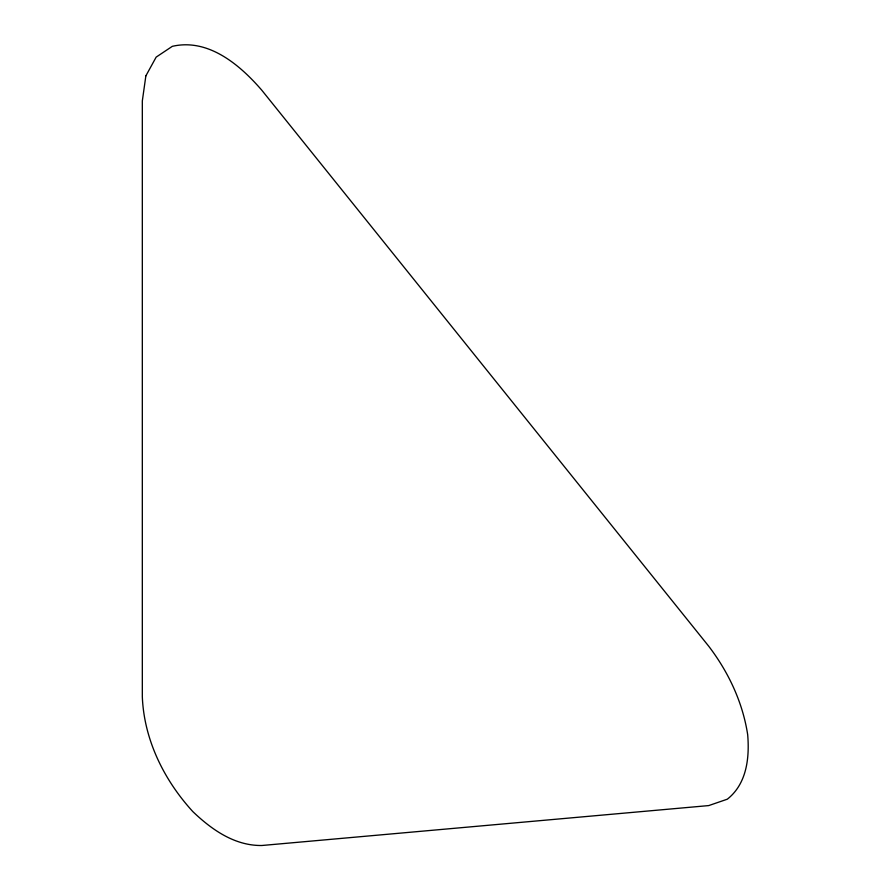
<?xml version="1.0" encoding="UTF-8"?>
<svg xmlns="http://www.w3.org/2000/svg" width="890" height="890" viewBox="0 0 890 890"><rect width="100%" height="100%" fill="white"/><g stroke="black" fill="none" stroke-linecap="round" stroke-linejoin="round"><path stroke-width="1.33" d="M145.86 75.873L142.322 100.948L142.322 696.814C144.069 739.857 164.105 780.219 192.885 811.658C211.709 829.669 234.682 845.867 261.838 845.5L708.729 805.584L727.308 799.198C746.821 783.823 749.625 757.824 747.678 734.673C742.694 702.266 728.521 672.195 708.729 646.229L261.838 90.268C239.888 64.837 208.382 38.025 172.315 46.336L156.162 57.116L145.86 75.873"/></g></svg>
